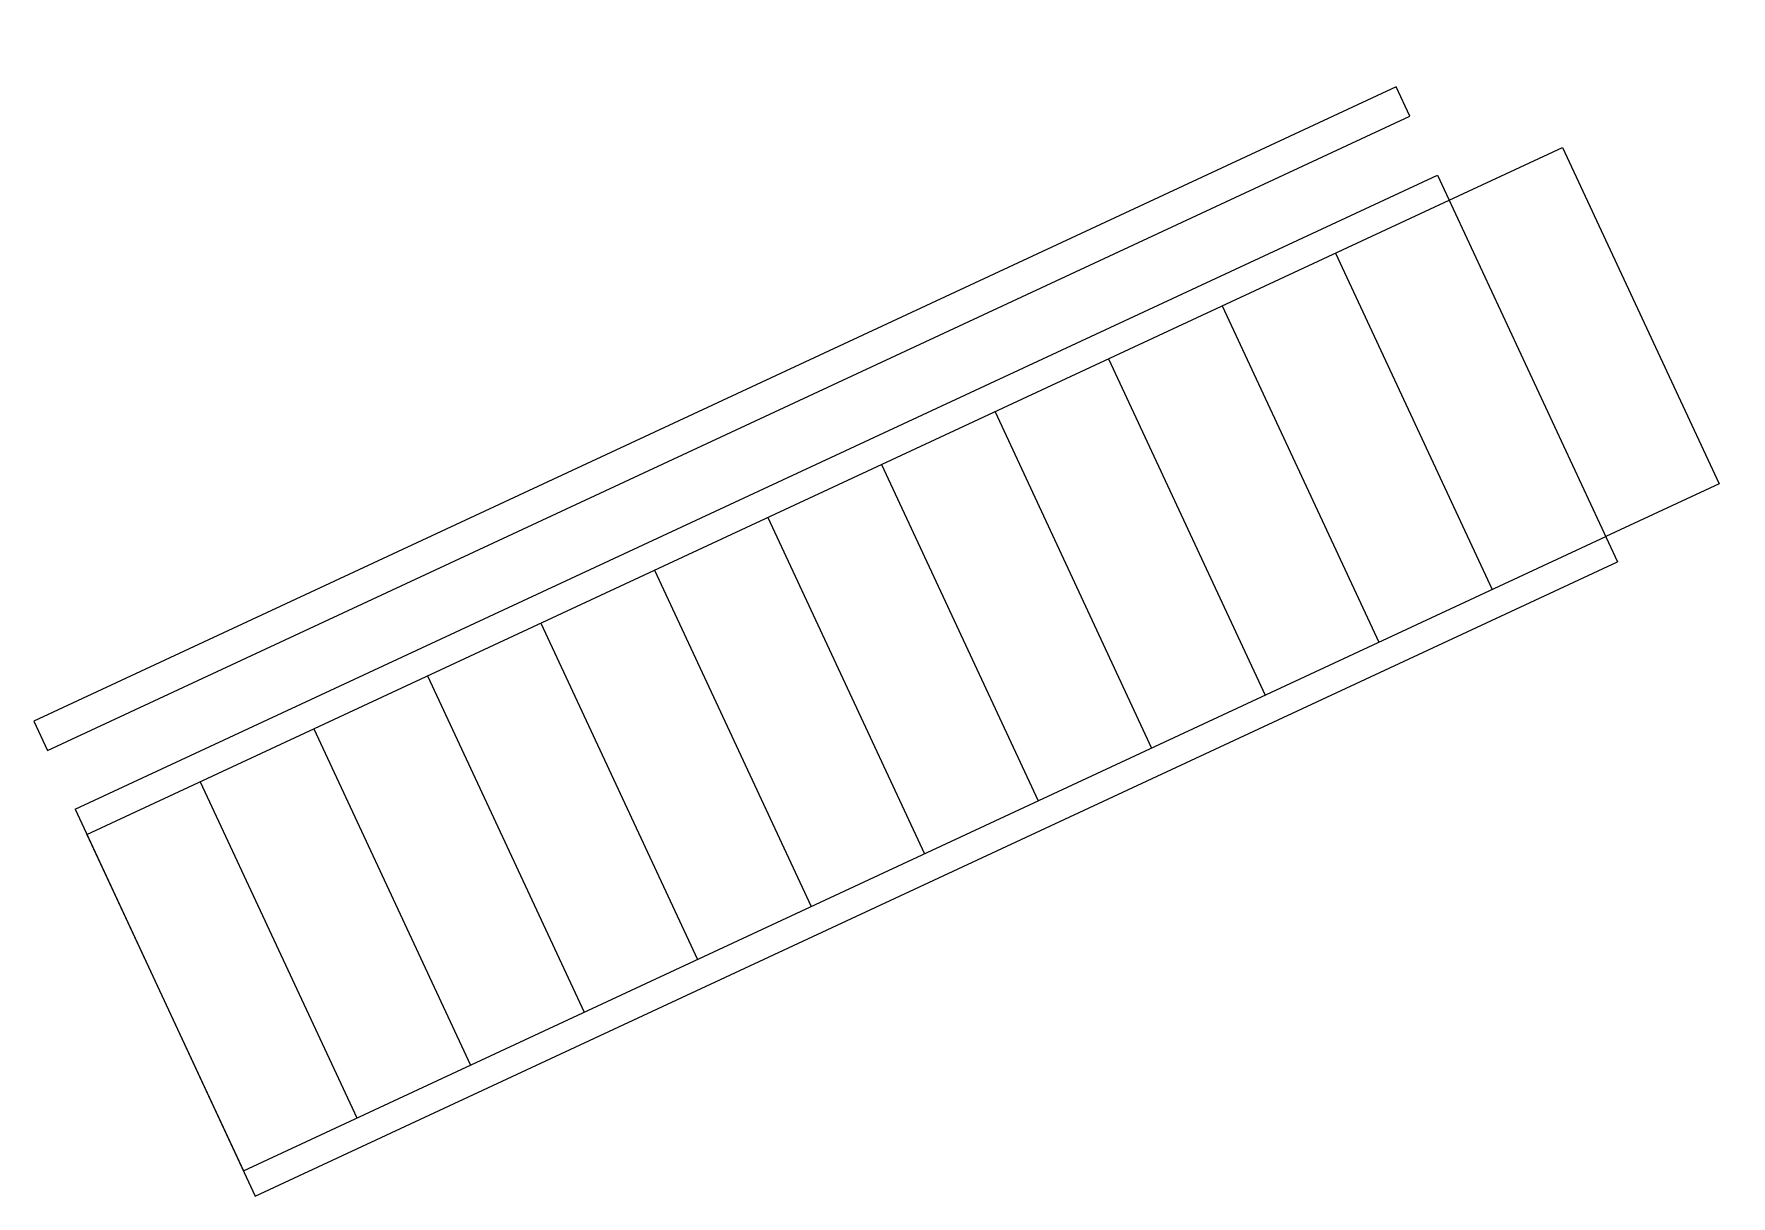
# Model space of a CAD drawing. Header units: metres. Extents: x 7399493 to 7407015, y 5696902 to 5712236.
# Drawn here: x 7403496.965 to 7403500.624, y 5707601.815 to 5707604.321 of the extents above; entities that cross this region are included whole.
import ezdxf

# ---------------------------------------------------------------- set-up
doc = ezdxf.new("R2010")
doc.units = ezdxf.units.M
doc.layers.add('Schody ewakuacyjne', color=100, linetype='Continuous')

# ---------------------------------------------------------------- blocks, each defined once
blk = doc.blocks.new('*U23')
at = {"layer": 'Schody ewakuacyjne'}
for points in [[(-0.4, 0.27), (0.4, 0.27)], [(-0.4, 0), (-0.4, 0.27), (0.4, 0.27), (0.4, 0)], [(-0.46, -3.24), (-0.46, 0)], [(-0.46, 0), (0.46, 0)], [(-0.4, -3.24), (-0.4, 0)], [(0.4, -3.24), (0.4, 0)], [(0.46, -3.24), (0.46, 0)], [(-0.4, -0.27), (0.4, -0.27)], [(-0.4, -0.54), (0.4, -0.54)], [(-0.4, -0.81), (0.4, -0.81)], [(-0.4, -1.08), (0.4, -1.08)], [(-0.4, -1.35), (0.4, -1.35)], [(-0.4, -1.62), (0.4, -1.62)], [(-0.4, -1.89), (0.4, -1.89)], [(-0.4, -2.16), (0.4, -2.16)], [(-0.4, -2.43), (0.4, -2.43)], [(-0.4, -2.7), (0.4, -2.7)], [(-0.4, -2.97), (0.4, -2.97)], [(-0.46, -3.24), (0.46, -3.24)], [(-0.4, -3.24), (0.4, -3.24)]]:
    blk.add_lwpolyline(points, dxfattribs=at)
at = {"layer": 'Schody ewakuacyjne', "ltscale": 0.8}
blk.add_lwpolyline([(-0.67, 0), (-0.67, -3.24), (-0.6, -3.24), (-0.6, 0)], close=True, dxfattribs=at)

msp = doc.modelspace()

# ---------------------------------------------------------------- block references
at = {"color": 1, "linetype": 'Continuous', "lineweight": 25, "extrusion": (0, 0, -1), "xscale": -1, "rotation": 65.03001808121785}
msp.add_blockref('*U23', (-7403500.1849, 5707603.5998), dxfattribs=at)

doc.saveas('drawing.dxf')
